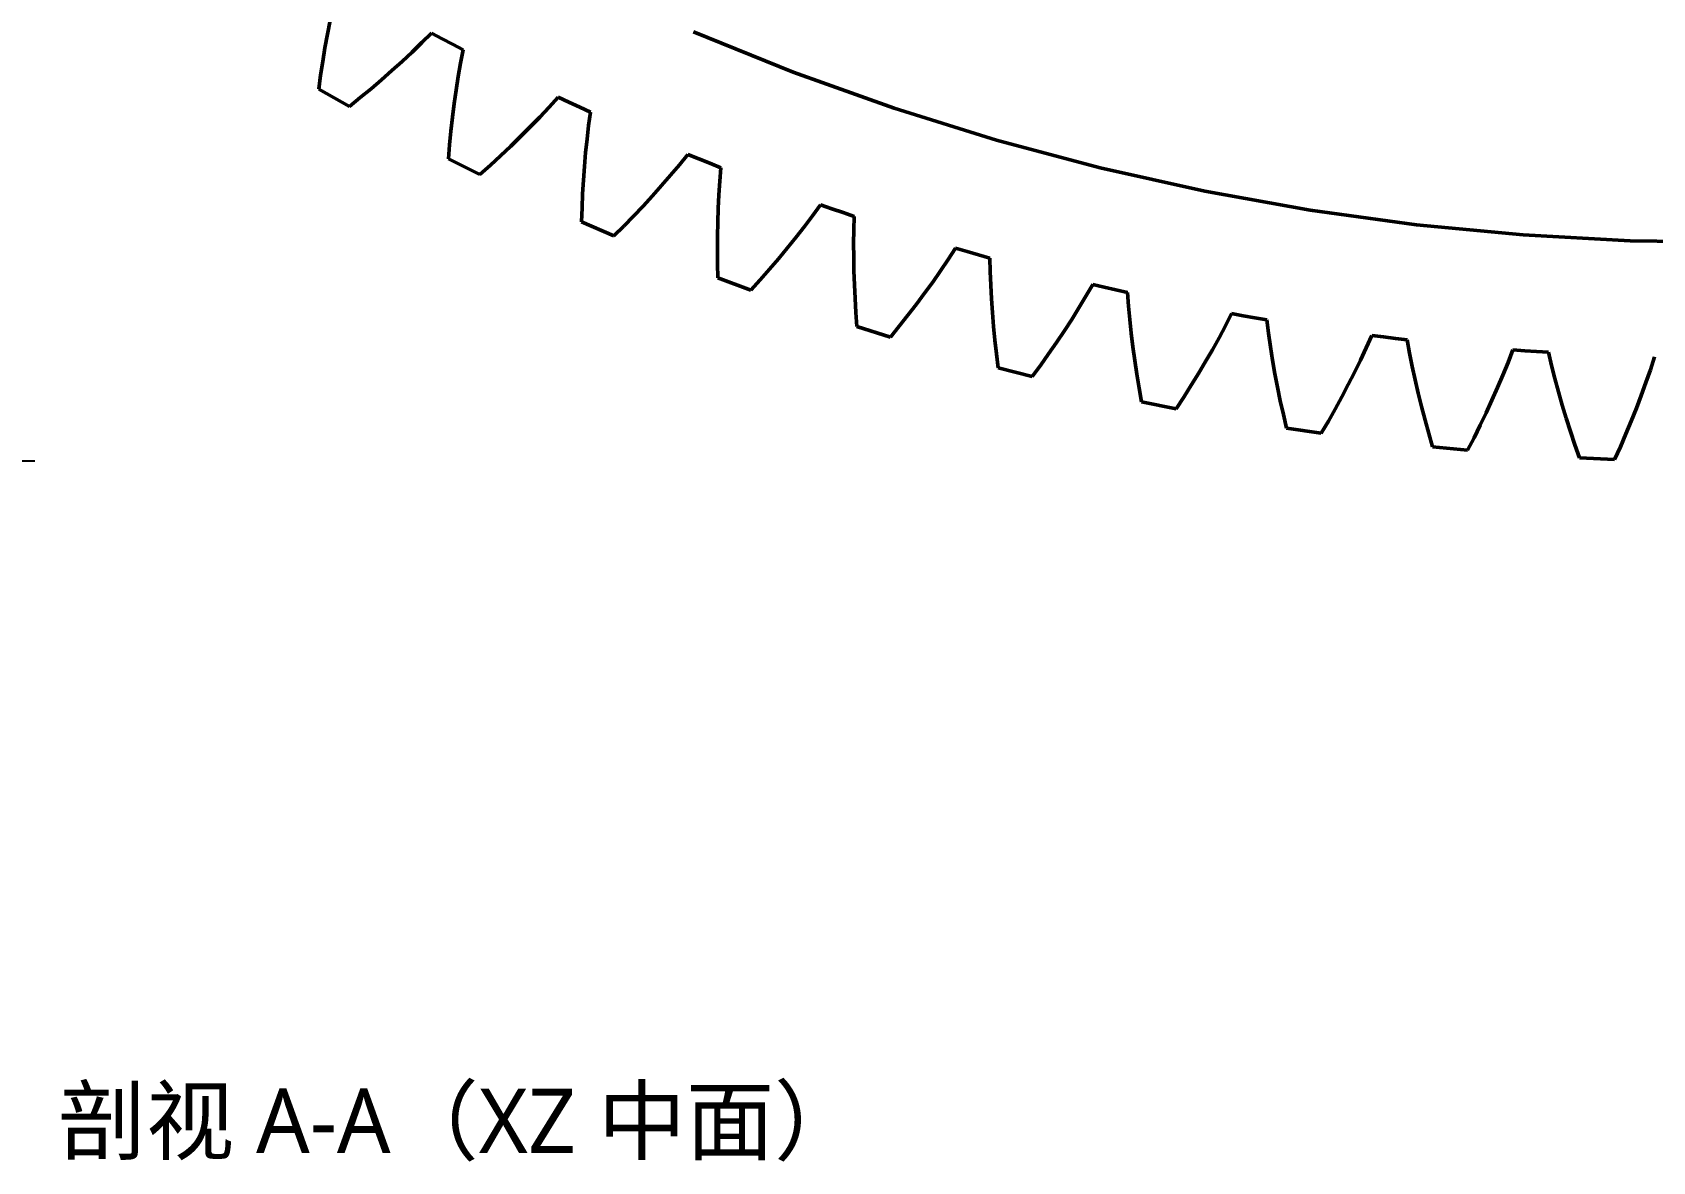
# Model space of a CAD drawing. Header units: millimetres. Extents: x 0 to 420, y 0 to 297.
# Drawn here: x 40.9 to 111.1, y 154.6 to 203.6 of the extents above; entities that cross this region are included whole.
import ezdxf

# ---------------------------------------------------------------- set-up
doc = ezdxf.new("R2010")
doc.units = ezdxf.units.MM
doc.linetypes.add('DASHED', pattern=[1.524, 1.27, -0.254])
for name, color, linetype, lineweight in [('DIM', 3, 'CONTINUOUS', 18), ('HIDDEN', 8, 'DASHED', 25), ('TEXT', 7, 'CONTINUOUS', 25), ('VISIBLE', 7, 'CONTINUOUS', 50)]:
    doc.layers.add(name, color=color, linetype=linetype, lineweight=lineweight)
doc.styles.add('CJK', font='NotoSansCJK-Regular.ttc')
doc.dimstyles.new('GB', dxfattribs={"dimtxt": 2.8, "dimasz": 2.2, "dimexe": 1.5, "dimexo": 1, "dimgap": 0.6, "dimtad": 1, "dimlfac": 100, "dimzin": 12, "dimdsep": 46, "dimtxsty": 'CJK', "dimcen": 2.5, "dimazin": 3, "dimtfac": 0.5, "dimtmove": 2, "dimatfit": 3})

msp = doc.modelspace()

# ---------------------------------------------------------------- linework, layer by layer
at = {"layer": 'HIDDEN'}
for points in [[(53.79352, 204.07361), (53.68, 203.48857)], [(53.68, 203.48857), (53.57468, 202.89916)], [(57.35622, 202.71129), (57.7817, 203.1205)], [(57.7817, 203.1205), (58.19824, 203.53485)], [(58.19824, 203.53485), (58.65182, 203.29162)], [(58.65182, 203.29162), (59.10647, 203.05039)], [(59.10647, 203.05039), (59.56216, 202.81114)], [(73.87143, 201.84675), (69.56168, 203.5929)], [(73.87143, 201.84675), (69.56168, 203.5929)], [(73.87143, 201.84675), (69.56168, 203.5929)], [(53.57468, 202.89916), (53.47735, 202.30553)], [(56.92216, 202.30706), (57.35622, 202.71129)], [(59.56216, 202.81114), (59.45257, 202.23393)], [(53.38783, 201.70783), (53.30598, 201.1062)], [(53.47735, 202.30553), (53.38783, 201.70783)], [(56.02954, 201.51305), (56.47984, 201.90768)], [(56.47984, 201.90768), (56.92216, 202.30706)], [(59.35225, 201.65218), (59.26086, 201.06613)], [(59.45257, 202.23393), (59.35225, 201.65218)], [(78.24966, 200.28019), (73.87143, 201.84675)], [(78.24966, 200.28019), (73.87143, 201.84675)], [(78.24966, 200.28019), (73.87143, 201.84675)], [(53.30598, 201.1062), (54.63305, 200.35689)], [(55.10593, 200.73773), (55.5715, 201.12309)], [(55.5715, 201.12309), (56.02954, 201.51305)], [(59.26086, 201.06613), (59.17811, 200.47596)], [(54.63305, 200.35689), (55.10593, 200.73773)], [(59.17811, 200.47596), (59.10378, 199.88184)], [(62.88997, 199.89214), (63.29346, 200.32306)], [(63.29346, 200.32306), (63.68774, 200.75864)], [(63.68774, 200.75864), (64.15343, 200.53948)], [(64.15343, 200.53948), (64.62008, 200.32237)], [(64.62008, 200.32237), (65.08767, 200.1073)], [(82.68888, 198.8959), (78.24966, 200.28019)], [(82.68888, 198.8959), (78.24966, 200.28019)], [(82.68888, 198.8959), (78.24966, 200.28019)], [(59.10378, 199.88184), (59.03765, 199.28393)], [(62.47767, 199.46574), (62.88997, 199.89214)], [(65.00844, 199.52515), (64.9387, 198.93895)], [(65.08767, 200.1073), (65.00844, 199.52515)], [(59.03765, 199.28393), (58.97954, 198.68237)], [(61.62782, 198.62611), (62.05685, 199.04376)], [(62.05685, 199.04376), (62.47767, 199.46574)], [(64.9387, 198.93895), (64.8781, 198.34891)], [(87.18152, 197.69624), (82.68888, 198.8959)], [(87.18152, 197.69624), (82.68888, 198.8959)], [(87.18152, 197.69624), (82.68888, 198.8959)], [(58.97954, 198.68237), (58.92929, 198.07728)], [(60.74606, 197.80351), (61.19082, 198.21271)], [(61.19082, 198.21271), (61.62782, 198.62611)], [(64.8781, 198.34891), (64.82636, 197.75522)], [(68.94407, 197.81791), (69.31501, 198.27353)], [(69.31501, 198.27353), (69.79154, 198.07904)], [(58.92929, 198.07728), (60.29376, 197.39845)], [(60.29376, 197.39845), (60.74606, 197.80351)], [(64.82636, 197.75522), (64.78323, 197.15802)], [(68.56369, 197.36646), (68.94407, 197.81791)], [(69.79154, 198.07904), (70.2689, 197.88665)], [(70.2689, 197.88665), (70.74711, 197.69635)], [(70.74711, 197.69635), (70.69846, 197.11085)], [(91.7199, 196.68326), (87.18152, 197.69624)], [(91.7199, 196.68326), (87.18152, 197.69624)], [(91.7199, 196.68326), (87.18152, 197.69624)], [(64.78323, 197.15802), (64.74848, 196.55747)], [(67.77611, 196.47565), (68.17426, 196.91907)], [(68.17426, 196.91907), (68.56369, 197.36646)], [(70.69846, 197.11085), (70.65949, 196.5218)], [(64.74848, 196.55747), (64.72193, 195.95369)], [(66.95476, 195.60041), (67.36953, 196.03611)], [(67.36953, 196.03611), (67.77611, 196.47565)], [(70.65949, 196.5218), (70.62986, 195.9294)], [(74.71804, 195.61193), (75.06463, 196.08633)], [(75.06463, 196.08633), (75.55068, 195.91705)], [(96.29626, 195.8587), (91.7199, 196.68326)], [(96.29626, 195.8587), (91.7199, 196.68326)], [(96.29626, 195.8587), (91.7199, 196.68326)], [(64.72193, 195.95369), (64.70342, 195.34681)], [(64.70342, 195.34681), (66.10154, 194.74031)], [(66.53203, 195.16849), (66.95476, 195.60041)], [(70.60926, 195.33382), (70.59744, 194.73518)], [(70.62986, 195.9294), (70.60926, 195.33382)], [(74.36181, 195.14119), (74.71804, 195.61193)], [(75.55068, 195.91705), (76.03747, 195.74991)], [(76.03747, 195.74991), (76.52498, 195.5849)], [(76.52498, 195.5849), (76.50703, 194.99765)], [(100.90279, 195.22397), (96.29626, 195.8587)], [(100.90279, 195.22397), (96.29626, 195.8587)], [(100.90279, 195.22397), (96.29626, 195.8587)], [(66.10154, 194.74031), (66.53203, 195.16849)], [(70.59744, 194.73518), (70.59417, 194.13363)], [(73.62194, 194.21038), (73.99633, 194.67403)], [(73.99633, 194.67403), (74.36181, 195.14119)], [(76.50703, 194.99765), (76.49895, 194.40737)], [(105.53161, 194.78013), (100.90279, 195.22397)], [(105.53161, 194.78013), (100.90279, 195.22397)], [(105.53161, 194.78013), (100.90279, 195.22397)], [(110.17482, 194.52797), (105.53161, 194.78013)], [(110.17482, 194.52797), (105.53161, 194.78013)], [(110.17482, 194.52797), (105.53161, 194.78013)], [(70.59417, 194.13363), (70.59926, 193.52929)], [(73.23891, 193.75017), (73.62194, 194.21038)], [(76.49895, 194.40737), (76.50036, 193.81424)], [(80.59956, 193.71115), (80.92085, 194.20304)], [(80.92085, 194.20304), (81.41509, 194.05944)], [(81.41509, 194.05944), (81.90995, 193.918)], [(81.90995, 193.918), (82.40543, 193.77873)], [(114.82449, 194.4679), (110.17482, 194.52797)], [(114.82449, 194.4679), (110.17482, 194.52797)], [(114.82449, 194.4679), (110.17482, 194.52797)], [(70.59926, 193.52929), (70.61253, 192.92227)], [(72.44797, 192.8399), (72.84751, 193.29335)], [(72.84751, 193.29335), (73.23891, 193.75017)], [(76.50036, 193.81424), (76.51096, 193.21839)], [(76.51096, 193.21839), (76.53048, 192.61995)], [(79.92792, 192.73677), (80.26845, 193.22242)], [(80.26845, 193.22242), (80.59956, 193.71115)], [(82.40543, 193.77873), (82.41825, 193.19134)], [(70.61253, 192.92227), (72.04048, 192.38978)], [(72.04048, 192.38978), (72.44797, 192.8399)], [(76.53048, 192.61995), (76.5587, 192.01906)], [(79.5783, 192.25416), (79.92792, 192.73677)], [(82.41825, 193.19134), (82.44106, 192.60145)], [(82.44106, 192.60145), (82.47352, 192.0092)], [(86.57249, 192.12079), (86.86759, 192.62883)], [(86.86759, 192.62883), (87.36867, 192.51129)], [(87.36867, 192.51129), (87.87026, 192.39594)], [(76.5587, 192.01906), (76.59541, 191.41581)], [(79.21989, 191.77453), (79.5783, 192.25416)], [(82.47352, 192.0092), (82.51529, 191.41472)], [(86.26742, 191.6154), (86.57249, 192.12079)], [(87.87026, 192.39594), (88.37235, 192.28279)], [(88.37235, 192.28279), (88.41589, 191.69688)], [(76.59541, 191.41581), (76.64044, 190.81031)], [(78.47767, 190.82412), (78.85293, 191.29786)], [(78.85293, 191.29786), (79.21989, 191.77453)], [(82.51529, 191.41472), (82.5661, 190.81813)], [(85.62889, 190.61235), (85.95277, 191.1126)], [(85.95277, 191.1126), (86.26742, 191.6154)], [(88.41589, 191.69688), (88.46955, 191.10899)], [(88.46955, 191.10899), (88.53295, 190.51926)], [(92.62047, 190.84522), (92.88858, 191.368)], [(92.88858, 191.368), (93.39512, 191.27684)], [(93.39512, 191.27684), (93.90206, 191.18791)], [(93.90206, 191.18791), (94.40939, 191.10119)], [(94.40939, 191.10119), (94.48353, 190.51836)], [(76.64044, 190.81031), (78.0943, 190.35329)], [(78.0943, 190.35329), (78.47767, 190.82412)], [(82.5661, 190.81813), (82.62573, 190.21954)], [(85.29607, 190.11462), (85.62889, 190.61235)], [(88.53295, 190.51926), (88.60578, 189.92778)], [(92.34226, 190.32455), (92.62047, 190.84522)], [(94.48353, 190.51836), (94.56788, 189.93409)], [(98.72692, 189.88792), (98.9673, 190.42401)], [(98.9673, 190.42401), (99.47792, 190.35949)], [(82.62573, 190.21954), (82.69396, 189.61904)], [(84.95456, 189.6194), (85.29607, 190.11462)], [(88.60578, 189.92778), (88.68775, 189.33466)], [(91.75711, 189.28946), (92.05436, 189.80597)], [(92.05436, 189.80597), (92.34226, 190.32455)], [(94.56788, 189.93409), (94.66206, 189.34848)], [(98.47635, 189.3534), (98.72692, 189.88792)], [(99.47792, 190.35949), (99.98882, 190.29721)], [(99.98882, 190.29721), (100.49999, 190.23716)], [(100.49999, 190.23716), (100.60453, 189.65901)], [(104.8751, 189.25151), (105.0871, 189.79946)], [(105.0871, 189.79946), (105.6004, 189.76175)], [(105.6004, 189.76175), (106.11385, 189.72629)], [(106.11385, 189.72629), (106.62746, 189.69308)], [(106.62746, 189.69308), (106.76212, 189.12119)], [(82.69396, 189.61904), (82.77061, 189.01673)], [(82.77061, 189.01673), (84.2464, 188.63642)], [(84.2464, 188.63642), (84.6046, 189.12667)], [(84.6046, 189.12667), (84.95456, 189.6194)], [(88.68775, 189.33466), (88.77862, 188.74001)], [(91.45079, 188.77499), (91.75711, 189.28946)], [(94.66206, 189.34848), (94.76575, 188.76162)], [(98.21598, 188.82047), (98.47635, 189.3534)], [(100.60453, 189.65901), (100.71935, 189.07996)], [(100.71935, 189.07996), (100.84405, 188.50007)], [(104.65285, 188.70462), (104.8751, 189.25151)], [(106.76212, 189.12119), (106.90709, 188.54894)], [(111.04816, 188.93775), (111.23119, 189.49604)], [(88.77862, 188.74001), (88.87819, 188.14391)], [(91.13567, 188.26258), (91.45079, 188.77499)], [(94.76575, 188.76162), (94.87865, 188.17361)], [(97.66719, 187.75931), (97.94616, 188.2891)], [(97.94616, 188.2891), (98.21598, 188.82047)], [(100.84405, 188.50007), (100.9783, 187.91945)], [(104.42073, 188.15878), (104.65285, 188.70462)], [(106.90709, 188.54894), (107.06196, 187.97637)], [(110.6516, 187.82274), (110.85484, 188.37998)], [(110.85484, 188.37998), (111.04816, 188.93775)], [(88.87819, 188.14391), (88.98626, 187.54643)], [(90.47993, 187.24388), (90.81198, 187.7522)], [(90.81198, 187.7522), (91.13567, 188.26258)], [(94.87865, 188.17361), (95.00052, 187.58453)], [(95.00052, 187.58453), (95.13114, 186.99445)], [(97.37932, 187.2311), (97.66719, 187.75931)], [(100.9783, 187.91945), (101.12182, 187.33815)], [(103.92823, 187.07036), (104.17909, 187.61403)], [(104.17909, 187.61403), (104.42073, 188.15878)], [(107.06196, 187.97637), (107.22642, 187.40357)], [(110.43881, 187.26608), (110.6516, 187.82274)], [(88.98626, 187.54643), (90.47993, 187.24388)], [(95.13114, 186.99445), (95.27033, 186.40345)], [(97.08279, 186.70449), (97.37932, 187.2311)], [(101.12182, 187.33815), (101.27436, 186.75626)], [(103.6684, 186.52781), (103.92823, 187.07036)], [(107.22642, 187.40357), (107.40017, 186.83058)], [(110.21674, 186.71004), (110.43881, 187.26608)], [(95.27033, 186.40345), (96.77779, 186.17949)], [(96.77779, 186.17949), (97.08279, 186.70449)], [(101.27436, 186.75626), (101.43569, 186.17382)], [(101.43569, 186.17382), (101.60562, 185.59092)], [(103.39983, 185.9864), (103.6684, 186.52781)], [(107.40017, 186.83058), (107.58295, 186.25747)], [(107.58295, 186.25747), (107.77454, 185.68428)], [(109.98566, 186.15463), (110.21674, 186.71004)], [(101.60562, 185.59092), (103.12273, 185.44616)], [(103.12273, 185.44616), (103.39983, 185.9864)], [(107.77454, 185.68428), (107.97474, 185.11106)], [(109.49735, 185.0459), (109.7458, 185.59991)], [(109.7458, 185.59991), (109.98566, 186.15463)], [(107.97474, 185.11106), (109.49735, 185.0459)]]:
    msp.add_lwpolyline(points, dxfattribs=at)
at = {"layer": 'VISIBLE'}
for points in [[(53.79352, 204.07361), (53.68, 203.48857)], [(53.68, 203.48857), (53.57468, 202.89916)], [(57.35622, 202.71129), (57.7817, 203.1205)], [(57.7817, 203.1205), (58.19824, 203.53485)], [(58.19824, 203.53485), (58.65182, 203.29162)], [(58.65182, 203.29162), (59.10647, 203.05039)], [(59.10647, 203.05039), (59.56216, 202.81114)], [(73.87143, 201.84675), (69.56168, 203.5929)], [(53.57468, 202.89916), (53.47735, 202.30553)], [(56.92216, 202.30706), (57.35622, 202.71129)], [(59.56216, 202.81114), (59.45257, 202.23393)], [(53.38783, 201.70783), (53.30598, 201.1062)], [(53.47735, 202.30553), (53.38783, 201.70783)], [(56.02954, 201.51305), (56.47984, 201.90768)], [(56.47984, 201.90768), (56.92216, 202.30706)], [(59.35225, 201.65218), (59.26086, 201.06613)], [(59.45257, 202.23393), (59.35225, 201.65218)], [(78.24966, 200.28019), (73.87143, 201.84675)], [(53.30598, 201.1062), (54.63305, 200.35689)], [(55.10593, 200.73773), (55.5715, 201.12309)], [(55.5715, 201.12309), (56.02954, 201.51305)], [(59.26086, 201.06613), (59.17811, 200.47596)], [(54.63305, 200.35689), (55.10593, 200.73773)], [(59.17811, 200.47596), (59.10378, 199.88184)], [(62.88997, 199.89214), (63.29346, 200.32306)], [(63.29346, 200.32306), (63.68774, 200.75864)], [(63.68774, 200.75864), (64.15343, 200.53948)], [(64.15343, 200.53948), (64.62008, 200.32237)], [(64.62008, 200.32237), (65.08767, 200.1073)], [(82.68888, 198.8959), (78.24966, 200.28019)], [(59.10378, 199.88184), (59.03765, 199.28393)], [(62.47767, 199.46574), (62.88997, 199.89214)], [(65.00844, 199.52515), (64.9387, 198.93895)], [(65.08767, 200.1073), (65.00844, 199.52515)], [(59.03765, 199.28393), (58.97954, 198.68237)], [(61.62782, 198.62611), (62.05685, 199.04376)], [(62.05685, 199.04376), (62.47767, 199.46574)], [(64.9387, 198.93895), (64.8781, 198.34891)], [(87.18152, 197.69624), (82.68888, 198.8959)], [(58.97954, 198.68237), (58.92929, 198.07728)], [(60.74606, 197.80351), (61.19082, 198.21271)], [(61.19082, 198.21271), (61.62782, 198.62611)], [(64.8781, 198.34891), (64.82636, 197.75522)], [(68.94407, 197.81791), (69.31501, 198.27353)], [(69.31501, 198.27353), (69.79154, 198.07904)], [(58.92929, 198.07728), (60.29376, 197.39845)], [(60.29376, 197.39845), (60.74606, 197.80351)], [(64.82636, 197.75522), (64.78323, 197.15802)], [(68.56369, 197.36646), (68.94407, 197.81791)], [(69.79154, 198.07904), (70.2689, 197.88665)], [(70.2689, 197.88665), (70.74711, 197.69635)], [(70.74711, 197.69635), (70.69846, 197.11085)], [(91.7199, 196.68326), (87.18152, 197.69624)], [(64.78323, 197.15802), (64.74848, 196.55747)], [(67.77611, 196.47565), (68.17426, 196.91907)], [(68.17426, 196.91907), (68.56369, 197.36646)], [(70.69846, 197.11085), (70.65949, 196.5218)], [(64.74848, 196.55747), (64.72193, 195.95369)], [(66.95476, 195.60041), (67.36953, 196.03611)], [(67.36953, 196.03611), (67.77611, 196.47565)], [(70.65949, 196.5218), (70.62986, 195.9294)], [(74.71804, 195.61193), (75.06463, 196.08633)], [(75.06463, 196.08633), (75.55068, 195.91705)], [(96.29626, 195.8587), (91.7199, 196.68326)], [(64.72193, 195.95369), (64.70342, 195.34681)], [(64.70342, 195.34681), (66.10154, 194.74031)], [(66.53203, 195.16849), (66.95476, 195.60041)], [(70.60926, 195.33382), (70.59744, 194.73518)], [(70.62986, 195.9294), (70.60926, 195.33382)], [(74.36181, 195.14119), (74.71804, 195.61193)], [(75.55068, 195.91705), (76.03747, 195.74991)], [(76.03747, 195.74991), (76.52498, 195.5849)], [(76.52498, 195.5849), (76.50703, 194.99765)], [(100.90279, 195.22397), (96.29626, 195.8587)], [(66.10154, 194.74031), (66.53203, 195.16849)], [(70.59744, 194.73518), (70.59417, 194.13363)], [(73.62194, 194.21038), (73.99633, 194.67403)], [(73.99633, 194.67403), (74.36181, 195.14119)], [(76.50703, 194.99765), (76.49895, 194.40737)], [(105.53161, 194.78013), (100.90279, 195.22397)], [(110.17482, 194.52797), (105.53161, 194.78013)], [(70.59417, 194.13363), (70.59926, 193.52929)], [(73.23891, 193.75017), (73.62194, 194.21038)], [(76.49895, 194.40737), (76.50036, 193.81424)], [(80.59956, 193.71115), (80.92085, 194.20304)], [(80.92085, 194.20304), (81.41509, 194.05944)], [(81.41509, 194.05944), (81.90995, 193.918)], [(81.90995, 193.918), (82.40543, 193.77873)], [(114.82449, 194.4679), (110.17482, 194.52797)], [(70.59926, 193.52929), (70.61253, 192.92227)], [(72.44797, 192.8399), (72.84751, 193.29335)], [(72.84751, 193.29335), (73.23891, 193.75017)], [(76.50036, 193.81424), (76.51096, 193.21839)], [(76.51096, 193.21839), (76.53048, 192.61995)], [(79.92792, 192.73677), (80.26845, 193.22242)], [(80.26845, 193.22242), (80.59956, 193.71115)], [(82.40543, 193.77873), (82.41825, 193.19134)], [(70.61253, 192.92227), (72.04048, 192.38978)], [(72.04048, 192.38978), (72.44797, 192.8399)], [(76.53048, 192.61995), (76.5587, 192.01906)], [(79.5783, 192.25416), (79.92792, 192.73677)], [(82.41825, 193.19134), (82.44106, 192.60145)], [(82.44106, 192.60145), (82.47352, 192.0092)], [(86.57249, 192.12079), (86.86759, 192.62883)], [(86.86759, 192.62883), (87.36867, 192.51129)], [(87.36867, 192.51129), (87.87026, 192.39594)], [(76.5587, 192.01906), (76.59541, 191.41581)], [(79.21989, 191.77453), (79.5783, 192.25416)], [(82.47352, 192.0092), (82.51529, 191.41472)], [(86.26742, 191.6154), (86.57249, 192.12079)], [(87.87026, 192.39594), (88.37235, 192.28279)], [(88.37235, 192.28279), (88.41589, 191.69688)], [(76.59541, 191.41581), (76.64044, 190.81031)], [(78.47767, 190.82412), (78.85293, 191.29786)], [(78.85293, 191.29786), (79.21989, 191.77453)], [(82.51529, 191.41472), (82.5661, 190.81813)], [(85.62889, 190.61235), (85.95277, 191.1126)], [(85.95277, 191.1126), (86.26742, 191.6154)], [(88.41589, 191.69688), (88.46955, 191.10899)], [(88.46955, 191.10899), (88.53295, 190.51926)], [(92.62047, 190.84522), (92.88858, 191.368)], [(92.88858, 191.368), (93.39512, 191.27684)], [(93.39512, 191.27684), (93.90206, 191.18791)], [(93.90206, 191.18791), (94.40939, 191.10119)], [(94.40939, 191.10119), (94.48353, 190.51836)], [(76.64044, 190.81031), (78.0943, 190.35329)], [(78.0943, 190.35329), (78.47767, 190.82412)], [(82.5661, 190.81813), (82.62573, 190.21954)], [(85.29607, 190.11462), (85.62889, 190.61235)], [(88.53295, 190.51926), (88.60578, 189.92778)], [(92.34226, 190.32455), (92.62047, 190.84522)], [(94.48353, 190.51836), (94.56788, 189.93409)], [(98.72692, 189.88792), (98.9673, 190.42401)], [(98.9673, 190.42401), (99.47792, 190.35949)], [(82.62573, 190.21954), (82.69396, 189.61904)], [(84.95456, 189.6194), (85.29607, 190.11462)], [(88.60578, 189.92778), (88.68775, 189.33466)], [(91.75711, 189.28946), (92.05436, 189.80597)], [(92.05436, 189.80597), (92.34226, 190.32455)], [(94.56788, 189.93409), (94.66206, 189.34848)], [(98.47635, 189.3534), (98.72692, 189.88792)], [(99.47792, 190.35949), (99.98882, 190.29721)], [(99.98882, 190.29721), (100.49999, 190.23716)], [(100.49999, 190.23716), (100.60453, 189.65901)], [(104.8751, 189.25151), (105.0871, 189.79946)], [(105.0871, 189.79946), (105.6004, 189.76175)], [(105.6004, 189.76175), (106.11385, 189.72629)], [(106.11385, 189.72629), (106.62746, 189.69308)], [(106.62746, 189.69308), (106.76212, 189.12119)], [(82.69396, 189.61904), (82.77061, 189.01673)], [(82.77061, 189.01673), (84.2464, 188.63642)], [(84.2464, 188.63642), (84.6046, 189.12667)], [(84.6046, 189.12667), (84.95456, 189.6194)], [(88.68775, 189.33466), (88.77862, 188.74001)], [(91.45079, 188.77499), (91.75711, 189.28946)], [(94.66206, 189.34848), (94.76575, 188.76162)], [(98.21598, 188.82047), (98.47635, 189.3534)], [(100.60453, 189.65901), (100.71935, 189.07996)], [(100.71935, 189.07996), (100.84405, 188.50007)], [(104.65285, 188.70462), (104.8751, 189.25151)], [(106.76212, 189.12119), (106.90709, 188.54894)], [(111.04816, 188.93775), (111.23119, 189.49604)], [(88.77862, 188.74001), (88.87819, 188.14391)], [(91.13567, 188.26258), (91.45079, 188.77499)], [(94.76575, 188.76162), (94.87865, 188.17361)], [(97.66719, 187.75931), (97.94616, 188.2891)], [(97.94616, 188.2891), (98.21598, 188.82047)], [(100.84405, 188.50007), (100.9783, 187.91945)], [(104.42073, 188.15878), (104.65285, 188.70462)], [(106.90709, 188.54894), (107.06196, 187.97637)], [(110.6516, 187.82274), (110.85484, 188.37998)], [(110.85484, 188.37998), (111.04816, 188.93775)], [(88.87819, 188.14391), (88.98626, 187.54643)], [(90.47993, 187.24388), (90.81198, 187.7522)], [(90.81198, 187.7522), (91.13567, 188.26258)], [(94.87865, 188.17361), (95.00052, 187.58453)], [(95.00052, 187.58453), (95.13114, 186.99445)], [(97.37932, 187.2311), (97.66719, 187.75931)], [(100.9783, 187.91945), (101.12182, 187.33815)], [(103.92823, 187.07036), (104.17909, 187.61403)], [(104.17909, 187.61403), (104.42073, 188.15878)], [(107.06196, 187.97637), (107.22642, 187.40357)], [(110.43881, 187.26608), (110.6516, 187.82274)], [(88.98626, 187.54643), (90.47993, 187.24388)], [(95.13114, 186.99445), (95.27033, 186.40345)], [(97.08279, 186.70449), (97.37932, 187.2311)], [(101.12182, 187.33815), (101.27436, 186.75626)], [(103.6684, 186.52781), (103.92823, 187.07036)], [(107.22642, 187.40357), (107.40017, 186.83058)], [(110.21674, 186.71004), (110.43881, 187.26608)], [(95.27033, 186.40345), (96.77779, 186.17949)], [(96.77779, 186.17949), (97.08279, 186.70449)], [(101.27436, 186.75626), (101.43569, 186.17382)], [(101.43569, 186.17382), (101.60562, 185.59092)], [(103.39983, 185.9864), (103.6684, 186.52781)], [(107.40017, 186.83058), (107.58295, 186.25747)], [(107.58295, 186.25747), (107.77454, 185.68428)], [(109.98566, 186.15463), (110.21674, 186.71004)], [(101.60562, 185.59092), (103.12273, 185.44616)], [(103.12273, 185.44616), (103.39983, 185.9864)], [(107.77454, 185.68428), (107.97474, 185.11106)], [(109.49735, 185.0459), (109.7458, 185.59991)], [(109.7458, 185.59991), (109.98566, 186.15463)], [(107.97474, 185.11106), (109.49735, 185.0459)]]:
    msp.add_lwpolyline(points, dxfattribs=at)

# ---------------------------------------------------------------- texts
at = {"layer": 'TEXT', "style": 'CJK'}
msp.add_text('剖视 A-A（XZ 中面）', height=2.8, dxfattribs=at).set_placement((42, 154.9652))

# ---------------------------------------------------------------- dimensions: what is measured, and where the dimension line sits
at = {"layer": 'DIM'}
msp.add_linear_dim(base=(33, 184.9652), p1=(42, 184.9652), p2=(42, 272), angle=90, text='34.81', dimstyle='GB', dxfattribs=at).render()

doc.saveas('drawing.dxf')
